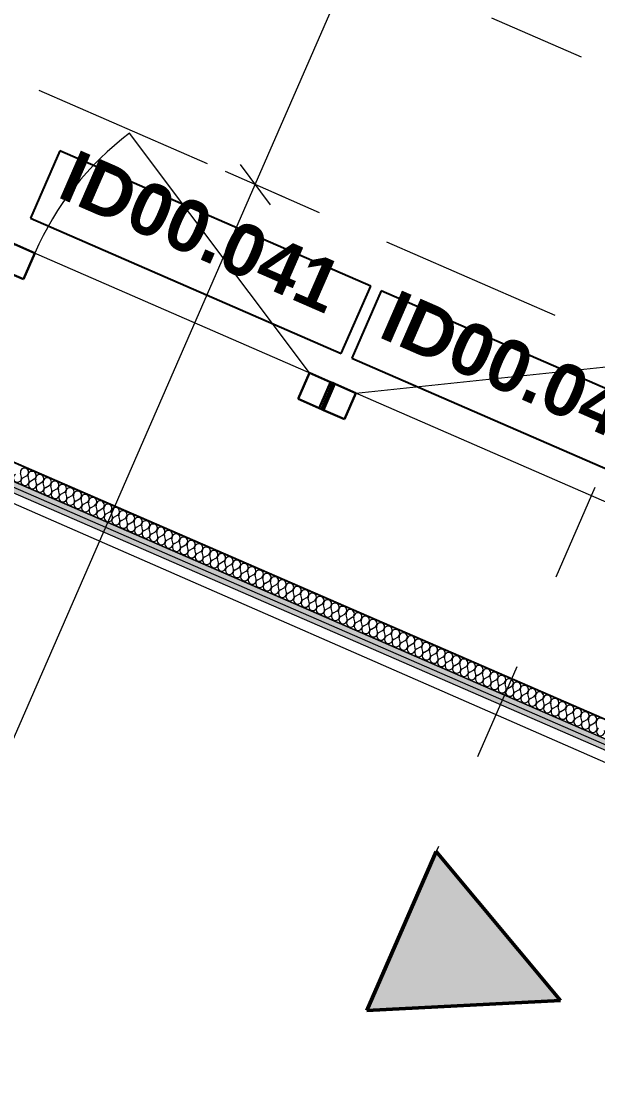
# Model space of a CAD drawing. Header units: millimetres. Extents: x -99530 to 90294, y -97212 to 56397.
# Drawn here: x -27230 to -25567, y -33226 to -30184 of the extents above; entities that cross this region are included whole.
import ezdxf
from ezdxf.enums import TextEntityAlignment as Align

# ---------------------------------------------------------------- set-up
doc = ezdxf.new("R2010")
doc.units = ezdxf.units.MM
doc.header["$MEASUREMENT"] = 0
doc.linetypes.add('Dashed', pattern=[564.444447, 282.222223, -282.222223])
doc.linetypes.add('Double Dashed', pattern=[1093.611073, 529.166651, -211.666656, 141.111112, -211.666656])
for name, color, linetype in [('A-95-MC_Marker_Section_P2.Marker', 7, 'Continuous'), ('New_A-05-M_Gross_Int_Circulation', 7, 'Continuous'), ('New_A-15-MG_Structural_Grid_Phase_2', 7, 'Continuous'), ('New_A-25-M_Wall_Int', 7, 'Continuous'), ('New_A-95-D_Dim_Grid.Dim', 7, 'Continuous'), ('New_ArchiCAD Door Markers', 7, 'Continuous'), ('New_ArchiCAD Doors', 7, 'Continuous')]:
    doc.layers.add(name, color=color, linetype=linetype)
for name, color, linetype, lineweight in [('A-95-MC_Marker_Section_P2.Marker_Pen_No__1', 7, 'Continuous', 13), ('New_A-25-M_Wall_Int_Pen_No__1', 7, 'Continuous', 13), ('New_A-95-D_Dim_Grid.Dim_Pen_No__4', 7, 'Continuous', 20), ('New_ArchiCAD Door Markers_Pen_No__1', 7, 'Continuous', 13), ('New_ArchiCAD Door Markers_Pen_No__5', 7, 'Continuous', 25), ('New_ArchiCAD Doors_Pen_No__1', 7, 'Continuous', 13), ('New_ArchiCAD Zone Stamps_Pen_No__6', 7, 'Continuous', 35)]:
    doc.layers.add(name, color=color, linetype=linetype, lineweight=lineweight)
for name, color, linetype, lineweight, true_color in [('A-95-MC_Marker_Section_P2.Marker_Pen_No__25', 7, 'Continuous', 50, 0x2a2a2a), ('New_A-05-M_Gross_Int_Circulation_Pen_No__74', 7, 'Continuous', 20, 0x606060), ('New_A-15-MG_Structural_Grid_Phase_2_Pen_No__222', 7, 'Continuous', 13, 0x65af33), ('New_A-25-M_Wall_Int_Pen_No__107', 7, 'Continuous', 15, 0xa6a6a6), ('New_ArchiCAD Doors_Pen_No__43', 7, 'Continuous', 30, 0x444444), ('New_ArchiCAD Doors_Pen_No__63', 7, 'Continuous', 20, 0x606060)]:
    doc.layers.add(name, color=color, linetype=linetype, lineweight=lineweight, true_color=true_color)
doc.styles.add('GENERATED_STYLE_1', font='')
doc.styles.add('GENERATED_STYLE_2', font='')
doc.styles.add('GENERATED_STYLE_3', font='')
doc.styles.add('GENERATED_STYLE_4', font='')
doc.styles.get('GENERATED_STYLE_1').set_extended_font_data('Arial', bold=True)
doc.styles.get('GENERATED_STYLE_2').set_extended_font_data('Swis721 BT', bold=True)
doc.styles.get('GENERATED_STYLE_3').set_extended_font_data('Arial')
doc.styles.get('GENERATED_STYLE_4').set_extended_font_data('Swis721 BT')
doc.dimstyles.new('GENERATED_STYLE__2', dxfattribs={"dimtxt": 300, "dimasz": 95, "dimexe": 0.18, "dimexo": 0, "dimgap": 0.09, "dimtad": 1, "dimdec": 0, "dimzin": 0, "dimdsep": 46, "dimtxsty": 'GENERATED_STYLE_4', "dimblk": 'ARROWHEAD_2', "dimblk1": 'ARROWHEAD_2', "dimblk2": 'ARROWHEAD_2', "dimcen": 0.09, "dimclrd": 7, "dimclre": 7, "dimclrt": 7, "dimadec": 0, "dimazin": 0, "dimtfac": 1, "dimtdec": 4, "dimtmove": 0, "dimatfit": 3, "dimfxl": 1, "dimtolj": 1, "dimtzin": 0, "dimarcsym": 0})
doc.dimstyles.new('GENERATED_STYLE__3', dxfattribs={"dimtxt": 300, "dimasz": 95, "dimexe": 0.18, "dimexo": 0, "dimgap": 0.09, "dimtad": 1, "dimdec": 0, "dimzin": 0, "dimdsep": 46, "dimtxsty": 'GENERATED_STYLE_4', "dimblk": 'ARROWHEAD_2', "dimblk1": 'ARROWHEAD_2', "dimblk2": 'ARROWHEAD_2', "dimcen": 0.09, "dimclrd": 7, "dimclre": 7, "dimclrt": 7, "dimadec": 0, "dimazin": 0, "dimtfac": 1, "dimtdec": 4, "dimtmove": 2, "dimatfit": 3, "dimfxl": 1, "dimtolj": 1, "dimtzin": 0, "dimarcsym": 0})

# ---------------------------------------------------------------- blocks, each defined once
blk = doc.blocks.new('catering seating and servery_INB 0113_3_1', base_point=(-33684.2, -45971.9))
at = {"layer": 'New_A-05-M_Gross_Int_Circulation_Pen_No__74', "linetype": 'Continuous'}
blk.add_line((-23473, -33229.6), (-28114.8, -31197.5), dxfattribs=at)
at = {"layer": 'New_ArchiCAD Zone Stamps_Pen_No__6'}
for tag, height, style, p in [('ROOM_NAME', 250, 'GENERATED_STYLE_1', (-35356, -44046.5)), ('zoneNameLine2', 250, 'GENERATED_STYLE_1', (-35544.4, -44478.6)), ('ROOM_NUMBER', 200, 'GENERATED_STYLE_3', (-35732.8, -44899.3)), ('measuredAreaCode', 200, 'GENERATED_STYLE_3', (-35889.9, -45259.4)), ('DUMMY_649', 200, 'GENERATED_STYLE_3', (-35582.5, -45393.5)), ('DUMMY_650', 200, 'GENERATED_STYLE_3', (-34953.3, -45667.8)), ('DUMMY_651', 133.3, 'GENERATED_STYLE_3', (-34674, -45774.4))]:
    blk.add_attdef(tag, text='', height=height, rotation=336.4404, dxfattribs=dict(at, style=style)).set_placement(p, align=Align.TOP_LEFT)
blk = doc.blocks.new('Entrance Lobby_INB 0150_36_1', base_point=(-25522.9, -29171.5))
at = {"layer": 'New_A-05-M_Gross_Int_Circulation_Pen_No__74', "linetype": 'Continuous'}
blk.add_line((-30866.2, -29250.3), (-23749, -32353.6), dxfattribs=at)
at = {"layer": 'New_ArchiCAD Zone Stamps_Pen_No__6'}
for tag, height, style, p in [('ROOM_NAME', 250, 'GENERATED_STYLE_1', (-26251.1, -27657.5)), ('zoneNameLine2', 250, 'GENERATED_STYLE_1', (-26439.5, -28089.6)), ('ROOM_NUMBER', 200, 'GENERATED_STYLE_3', (-26628, -28510.3)), ('measuredAreaCode', 200, 'GENERATED_STYLE_3', (-26785, -28870.5)), ('DUMMY_649', 200, 'GENERATED_STYLE_3', (-26477.6, -29004.5)), ('DUMMY_650', 200, 'GENERATED_STYLE_3', (-25988.2, -29217.9)), ('DUMMY_651', 133.3, 'GENERATED_STYLE_3', (-25708.9, -29324.4))]:
    blk.add_attdef(tag, text='', height=height, rotation=336.4404, dxfattribs=dict(at, style=style)).set_placement(p, align=Align.TOP_LEFT)
blk = doc.blocks.new('Door 19_15')
at = {"layer": 'New_ArchiCAD Doors_Pen_No__1', "linetype": 'Continuous'}
for p, q in [((-505, 0), (-505, -15)), ((505, 0), (505, -15)), ((-505, -15), (-505, -30)), ((-505, -30), (-505, -31)), ((505, -15), (505, -30)), ((505, -30), (505, -31)), ((-505, -31), (-505, -81)), ((505, -31), (505, -81)), ((-505, -81), (-505, -82)), ((505, -81), (505, -82))]:
    blk.add_line(p, q, dxfattribs=at)
at = {"layer": 'New_ArchiCAD Doors_Pen_No__43', "linetype": 'Continuous'}
for p, q in [((-498, 0), (-505, 0)), ((-505, 0), (-505, -82)), ((-432, 0), (-498, 0)), ((-498, 0), (-498, -82)), ((-432, -82), (-432, 0)), ((498, 0), (432, 0)), ((432, 0), (432, -82)), ((498, 0), (505, 0)), ((498, -82), (498, 0)), ((505, 0), (505, -82)), ((-498, -82), (-505, -82)), ((-498, -82), (-432, -82)), ((432, -82), (498, -82)), ((498, -82), (505, -82))]:
    blk.add_line(p, q, dxfattribs=at)
at = {"layer": 'New_ArchiCAD Doors_Pen_No__63', "linetype": 'Continuous'}
blk.add_line((432, 0), (-319.7, 425.9), dxfattribs=at)
blk.add_arc((432, 0), 864, 150.468, 180, dxfattribs=at)
blk = doc.blocks.new('Door Stamp 17_45')
at = {"layer": 'New_ArchiCAD Door Markers_Pen_No__5', "linetype": 'Continuous'}
for p, q in [((483.5, -169.9), (-493.6, -169.9)), ((-493.6, -169.9), (-493.6, -381.7)), ((483.5, -169.9), (-493.6, -169.9)), ((483.5, -381.7), (483.5, -169.9)), ((-493.6, -381.7), (483.5, -381.7))]:
    blk.add_line(p, q, dxfattribs=at)
at = {"layer": 'New_ArchiCAD Door Markers_Pen_No__1', "style": 'GENERATED_STYLE_2'}
blk.add_attdef('AC_WIDO_ID', text='', height=150, rotation=180, dxfattribs=at).set_placement((424.7, -125.1), align=Align.BOTTOM_LEFT)
blk = doc.blocks.new('Wall_185_1', base_point=(-23781.1, -32429))
at = {"layer": 'New_ArchiCAD Door Markers', "linetype": 'Continuous'}
ref = blk.add_blockref('Door Stamp 17_45', (-26827.1, -31100.8), dxfattribs=dict(at, rotation=156.440411583993))
ref.add_attrib('AC_WIDO_ID', 'ID00.041', dxfattribs={"layer": 'New_ArchiCAD Door Markers_Pen_No__1', "color": 7, "height": 150, "rotation": 336.4404, "style": 'GENERATED_STYLE_2'}).set_placement((-27148.5, -30730.5), align=Align.BOTTOM_LEFT)
ref = blk.add_blockref('Door Stamp 17_45', (-25901.3, -31504.5), dxfattribs=dict(at, rotation=156.440411583993))
ref.add_attrib('AC_WIDO_ID', 'ID00.042', dxfattribs={"layer": 'New_ArchiCAD Door Markers_Pen_No__1', "color": 7, "height": 150, "rotation": 336.4404, "style": 'GENERATED_STYLE_2'}).set_placement((-26222.7, -31134.2), align=Align.BOTTOM_LEFT)
at = {"layer": 'New_ArchiCAD Doors', "color": 251, "linetype": 'Continuous', "lineweight": 20, "true_color": 0x606060, "zscale": 1000, "rotation": 336.440411583993}
blk.add_blockref('Door 19_15', (-26794.4, -31025.6), dxfattribs=at)
at = {"layer": 'New_ArchiCAD Doors', "color": 251, "linetype": 'Continuous', "lineweight": 20, "true_color": 0x606060, "xscale": -1, "zscale": 1000, "rotation": 336.440411583993}
blk.add_blockref('Door 19_15', (-25868.6, -31429.3), dxfattribs=at)
blk = doc.blocks.new('*X708')
at = {"layer": 'New_A-25-M_Wall_Int_Pen_No__107', "linetype": 'Continuous'}
for p, q in [((-27228.8, -31498.8), (-27231.6, -31487.2)), ((-27224.5, -31500.7), (-27214.1, -31494.8)), ((-27207, -31508.3), (-27209.8, -31496.7)), ((-27202.6, -31510.2), (-27192.3, -31504.3)), ((-27185.2, -31517.8), (-27187.9, -31506.2)), ((-27180.8, -31519.7), (-27170.5, -31513.8)), ((-27163.3, -31527.3), (-27166.1, -31515.7)), ((-27159, -31529.2), (-27148.6, -31523.3)), ((-27141.5, -31536.8), (-27144.3, -31525.2)), ((-27137.1, -31538.7), (-27126.8, -31532.8)), ((-27119.7, -31546.3), (-27122.4, -31534.7)), ((-27115.3, -31548.2), (-27105, -31542.3)), ((-27097.8, -31555.8), (-27100.6, -31544.2)), ((-27093.5, -31557.7), (-27083.1, -31551.8)), ((-27076, -31565.3), (-27078.8, -31553.7)), ((-27071.6, -31567.2), (-27061.3, -31561.3)), ((-27054.2, -31574.8), (-27056.9, -31563.2)), ((-27049.8, -31576.7), (-27039.4, -31570.8)), ((-27032.3, -31584.3), (-27035.1, -31572.7)), ((-27028, -31586.2), (-27017.6, -31580.3)), ((-27010.5, -31593.8), (-27013.2, -31582.2)), ((-27006.1, -31595.7), (-26995.8, -31589.8)), ((-26988.7, -31603.3), (-26991.4, -31591.7)), ((-26984.3, -31605.2), (-26973.9, -31599.3)), ((-26966.8, -31612.8), (-26969.6, -31601.2)), ((-26962.5, -31614.7), (-26952.1, -31608.8)), ((-26945, -31622.3), (-26947.7, -31610.7)), ((-26940.6, -31624.2), (-26930.3, -31618.3)), ((-26923.2, -31631.8), (-26925.9, -31620.2)), ((-26918.8, -31633.7), (-26908.4, -31627.8)), ((-26901.3, -31641.3), (-26904.1, -31629.7)), ((-26897, -31643.2), (-26886.6, -31637.3)), ((-26879.5, -31650.8), (-26882.2, -31639.2)), ((-26875.1, -31652.7), (-26864.8, -31646.8)), ((-26857.7, -31660.2), (-26860.4, -31648.7)), ((-26853.3, -31662.1), (-26842.9, -31656.3)), ((-26835.8, -31669.7), (-26838.6, -31658.2)), ((-26831.5, -31671.6), (-26821.1, -31665.8)), ((-26814, -31679.2), (-26816.7, -31667.7)), ((-26809.6, -31681.1), (-26799.3, -31675.3)), ((-26792.2, -31688.7), (-26794.9, -31677.2)), ((-26787.8, -31690.6), (-26777.4, -31684.8)), ((-26770.3, -31698.2), (-26773.1, -31686.6)), ((-26766, -31700.1), (-26755.6, -31694.2)), ((-26748.5, -31707.7), (-26751.2, -31696.1)), ((-26744.1, -31709.6), (-26733.8, -31703.7)), ((-26726.7, -31717.2), (-26729.4, -31705.6)), ((-26722.3, -31719.1), (-26711.9, -31713.2)), ((-26704.8, -31726.7), (-26707.6, -31715.1)), ((-26700.5, -31728.6), (-26690.1, -31722.7)), ((-26683, -31736.2), (-26685.7, -31724.6)), ((-26678.6, -31738.1), (-26668.3, -31732.2)), ((-26661.2, -31745.7), (-26663.9, -31734.1)), ((-26656.8, -31747.6), (-26646.4, -31741.7)), ((-26639.3, -31755.2), (-26642.1, -31743.6)), ((-26635, -31757.1), (-26624.6, -31751.2)), ((-26617.5, -31764.7), (-26620.2, -31753.1)), ((-26613.1, -31766.6), (-26602.8, -31760.7)), ((-26595.7, -31774.2), (-26598.4, -31762.6)), ((-26591.3, -31776.1), (-26580.9, -31770.2)), ((-26573.8, -31783.7), (-26576.6, -31772.1)), ((-26569.4, -31785.6), (-26559.1, -31779.7)), ((-26552, -31793.2), (-26554.7, -31781.6)), ((-26547.6, -31795.1), (-26537.3, -31789.2)), ((-26530.1, -31802.7), (-26532.9, -31791.1)), ((-26525.8, -31804.6), (-26515.4, -31798.7)), ((-26508.3, -31812.2), (-26511.1, -31800.6)), ((-26503.9, -31814.1), (-26493.6, -31808.2)), ((-26486.5, -31821.7), (-26489.2, -31810.1)), ((-26482.1, -31823.6), (-26471.8, -31817.7)), ((-26464.6, -31831.2), (-26467.4, -31819.6)), ((-26460.3, -31833.1), (-26449.9, -31827.2)), ((-26442.8, -31840.7), (-26445.6, -31829.1)), ((-26438.4, -31842.6), (-26428.1, -31836.7)), ((-26421, -31850.2), (-26423.7, -31838.6)), ((-26416.6, -31852.1), (-26406.3, -31846.2)), ((-26399.1, -31859.7), (-26401.9, -31848.1)), ((-26394.8, -31861.6), (-26384.4, -31855.7)), ((-26377.3, -31869.2), (-26380.1, -31857.6)), ((-26372.9, -31871.1), (-26362.6, -31865.2)), ((-26355.5, -31878.7), (-26358.2, -31867.1)), ((-26351.1, -31880.6), (-26340.8, -31874.7)), ((-26333.6, -31888.1), (-26336.4, -31876.6)), ((-26329.3, -31890), (-26318.9, -31884.2)), ((-26311.8, -31897.6), (-26314.6, -31886.1)), ((-26307.4, -31899.5), (-26297.1, -31893.7)), ((-26290, -31907.1), (-26292.7, -31895.6)), ((-26285.6, -31909), (-26275.3, -31903.2)), ((-26268.1, -31916.6), (-26270.9, -31905.1)), ((-26263.8, -31918.5), (-26253.4, -31912.6)), ((-26246.3, -31926.1), (-26249.1, -31914.5)), ((-26241.9, -31928), (-26231.6, -31922.1)), ((-26224.5, -31935.6), (-26227.2, -31924)), ((-26220.1, -31937.5), (-26209.8, -31931.6)), ((-26202.6, -31945.1), (-26205.4, -31933.5)), ((-26198.3, -31947), (-26187.9, -31941.1)), ((-26180.8, -31954.6), (-26183.6, -31943)), ((-26176.4, -31956.5), (-26166.1, -31950.6)), ((-26159, -31964.1), (-26161.7, -31952.5)), ((-26154.6, -31966), (-26144.3, -31960.1)), ((-26137.1, -31973.6), (-26139.9, -31962)), ((-26132.8, -31975.5), (-26122.4, -31969.6)), ((-26115.3, -31983.1), (-26118.1, -31971.5)), ((-26110.9, -31985), (-26100.6, -31979.1)), ((-26093.5, -31992.6), (-26096.2, -31981)), ((-26089.1, -31994.5), (-26078.8, -31988.6)), ((-26071.6, -32002.1), (-26074.4, -31990.5)), ((-26067.3, -32004), (-26056.9, -31998.1)), ((-26049.8, -32011.6), (-26052.6, -32000)), ((-26045.4, -32013.5), (-26035.1, -32007.6)), ((-26028, -32021.1), (-26030.7, -32009.5)), ((-26023.6, -32023), (-26013.3, -32017.1)), ((-26006.1, -32030.6), (-26008.9, -32019)), ((-26001.8, -32032.5), (-25991.4, -32026.6)), ((-25984.3, -32040.1), (-25987.1, -32028.5)), ((-25979.9, -32042), (-25969.6, -32036.1)), ((-25962.5, -32049.6), (-25965.2, -32038)), ((-25958.1, -32051.5), (-25947.7, -32045.6)), ((-25940.6, -32059.1), (-25943.4, -32047.5)), ((-25936.3, -32061), (-25925.9, -32055.1)), ((-25918.8, -32068.6), (-25921.5, -32057)), ((-25914.4, -32070.5), (-25904.1, -32064.6)), ((-25897, -32078.1), (-25899.7, -32066.5)), ((-25892.6, -32080), (-25882.2, -32074.1)), ((-25875.1, -32087.6), (-25877.9, -32076)), ((-25870.8, -32089.5), (-25860.4, -32083.6)), ((-25853.3, -32097.1), (-25856, -32085.5)), ((-25848.9, -32099), (-25838.6, -32093.1)), ((-25831.5, -32106.6), (-25834.2, -32095)), ((-25827.1, -32108.4), (-25816.7, -32102.6)), ((-25809.6, -32116), (-25812.4, -32104.5)), ((-25805.3, -32117.9), (-25794.9, -32112.1)), ((-25787.8, -32125.5), (-25790.5, -32114)), ((-25783.4, -32127.4), (-25773.1, -32121.6)), ((-25766, -32135), (-25768.7, -32123.5)), ((-25761.6, -32136.9), (-25751.2, -32131.1)), ((-25744.1, -32144.5), (-25746.9, -32133)), ((-25739.8, -32146.4), (-25729.4, -32140.5)), ((-25722.3, -32154), (-25725, -32142.4)), ((-25717.9, -32155.9), (-25707.6, -32150)), ((-25700.5, -32163.5), (-25703.2, -32151.9)), ((-25696.1, -32165.4), (-25685.7, -32159.5)), ((-25678.6, -32173), (-25681.4, -32161.4)), ((-25674.3, -32174.9), (-25663.9, -32169)), ((-25656.8, -32182.5), (-25659.5, -32170.9)), ((-25652.4, -32184.4), (-25642.1, -32178.5)), ((-25635, -32192), (-25637.7, -32180.4)), ((-25630.6, -32193.9), (-25620.2, -32188)), ((-25613.1, -32201.5), (-25615.9, -32189.9)), ((-25608.8, -32203.4), (-25598.4, -32197.5)), ((-25591.3, -32211), (-25594, -32199.4)), ((-25586.9, -32212.9), (-25576.6, -32207)), ((-25569.5, -32220.5), (-25572.2, -32208.9))]:
    blk.add_line(p, q, dxfattribs=at)
for centre, start, end in [((-27220, -31484.5), 66.4954, 193.3653), ((-27220, -31484.5), 299.6255, 66.4954), ((-27240.4, -31501.6), 119.6255, 13.3653), ((-27218.6, -31511.1), 119.6255, 13.3653), ((-27198.2, -31494), 66.4954, 193.3653), ((-27196.8, -31520.6), 119.6255, 13.3653), ((-27198.2, -31494), 299.6255, 66.4954), ((-27176.3, -31503.5), 66.4954, 193.3653), ((-27176.3, -31503.5), 299.6255, 66.4954), ((-27154.5, -31513), 66.4954, 193.3653), ((-27154.5, -31513), 299.6255, 66.4954), ((-27132.7, -31522.5), 66.4954, 193.3653), ((-27132.7, -31522.5), 299.6255, 66.4954), ((-27174.9, -31530.1), 119.6255, 13.3653), ((-27153.1, -31539.6), 119.6255, 13.3653), ((-27131.2, -31549.1), 119.6255, 13.3653), ((-27110.8, -31532), 66.4954, 193.3653), ((-27110.8, -31532), 299.6255, 66.4954), ((-27089, -31541.5), 66.4954, 193.3653), ((-27089, -31541.5), 299.6255, 66.4954), ((-27067.2, -31551), 66.4954, 193.3653), ((-27067.2, -31551), 299.6255, 66.4954), ((-27109.4, -31558.5), 119.6255, 13.3653), ((-27087.6, -31568), 119.6255, 13.3653), ((-27065.7, -31577.5), 119.6255, 13.3653), ((-27045.3, -31560.5), 66.4954, 193.3653), ((-27045.3, -31560.5), 299.6255, 66.4954), ((-27023.5, -31569.9), 66.4954, 193.3653), ((-27023.5, -31569.9), 299.6255, 66.4954), ((-27001.7, -31579.4), 66.4954, 193.3653), ((-27001.7, -31579.4), 299.6255, 66.4954), ((-27043.9, -31587), 119.6255, 13.3653), ((-27022.1, -31596.5), 119.6255, 13.3653), ((-27000.2, -31606), 119.6255, 13.3653), ((-26979.8, -31588.9), 66.4954, 193.3653), ((-26979.8, -31588.9), 299.6255, 66.4954), ((-26958, -31598.4), 66.4954, 193.3653), ((-26958, -31598.4), 299.6255, 66.4954), ((-26936.2, -31607.9), 66.4954, 193.3653), ((-26936.2, -31607.9), 299.6255, 66.4954), ((-26978.4, -31615.5), 119.6255, 13.3653), ((-26956.6, -31625), 119.6255, 13.3653), ((-26934.7, -31634.5), 119.6255, 13.3653), ((-26914.3, -31617.4), 66.4954, 193.3653), ((-26912.9, -31644), 119.6255, 13.3653), ((-26914.3, -31617.4), 299.6255, 66.4954), ((-26892.5, -31626.9), 66.4954, 193.3653), ((-26892.5, -31626.9), 299.6255, 66.4954), ((-26870.7, -31636.4), 66.4954, 193.3653), ((-26870.7, -31636.4), 299.6255, 66.4954), ((-26891.1, -31653.5), 119.6255, 13.3653), ((-26869.2, -31663), 119.6255, 13.3653), ((-26848.8, -31645.9), 66.4954, 193.3653), ((-26847.4, -31672.5), 119.6255, 13.3653), ((-26848.8, -31645.9), 299.6255, 66.4954), ((-26827, -31655.4), 66.4954, 193.3653), ((-26827, -31655.4), 299.6255, 66.4954), ((-26805.2, -31664.9), 66.4954, 193.3653), ((-26805.2, -31664.9), 299.6255, 66.4954), ((-26783.3, -31674.4), 66.4954, 193.3653), ((-26783.3, -31674.4), 299.6255, 66.4954), ((-26825.6, -31682), 119.6255, 13.3653), ((-26803.7, -31691.5), 119.6255, 13.3653), ((-26781.9, -31701), 119.6255, 13.3653), ((-26761.5, -31683.9), 66.4954, 193.3653), ((-26761.5, -31683.9), 299.6255, 66.4954), ((-26739.7, -31693.4), 66.4954, 193.3653), ((-26739.7, -31693.4), 299.6255, 66.4954), ((-26717.8, -31702.9), 66.4954, 193.3653), ((-26717.8, -31702.9), 299.6255, 66.4954), ((-26760.1, -31710.5), 119.6255, 13.3653), ((-26738.2, -31720), 119.6255, 13.3653), ((-26716.4, -31729.5), 119.6255, 13.3653), ((-26696, -31712.4), 66.4954, 193.3653), ((-26696, -31712.4), 299.6255, 66.4954), ((-26674.2, -31721.9), 66.4954, 193.3653), ((-26674.2, -31721.9), 299.6255, 66.4954), ((-26652.3, -31731.4), 66.4954, 193.3653), ((-26652.3, -31731.4), 299.6255, 66.4954), ((-26694.6, -31739), 119.6255, 13.3653), ((-26672.7, -31748.5), 119.6255, 13.3653), ((-26650.9, -31758), 119.6255, 13.3653), ((-26630.5, -31740.9), 66.4954, 193.3653), ((-26630.5, -31740.9), 299.6255, 66.4954), ((-26608.7, -31750.4), 66.4954, 193.3653), ((-26608.7, -31750.4), 299.6255, 66.4954), ((-26586.8, -31759.9), 66.4954, 193.3653), ((-26586.8, -31759.9), 299.6255, 66.4954), ((-26629.1, -31767.5), 119.6255, 13.3653), ((-26607.2, -31776.9), 119.6255, 13.3653), ((-26585.4, -31786.4), 119.6255, 13.3653), ((-26565, -31769.4), 66.4954, 193.3653), ((-26563.6, -31795.9), 119.6255, 13.3653), ((-26565, -31769.4), 299.6255, 66.4954), ((-26543.2, -31778.9), 66.4954, 193.3653), ((-26543.2, -31778.9), 299.6255, 66.4954), ((-26521.3, -31788.4), 66.4954, 193.3653), ((-26521.3, -31788.4), 299.6255, 66.4954), ((-26499.5, -31797.8), 66.4954, 193.3653), ((-26541.7, -31805.4), 119.6255, 13.3653), ((-26519.9, -31814.9), 119.6255, 13.3653), ((-26498.1, -31824.4), 119.6255, 13.3653), ((-26499.5, -31797.8), 299.6255, 66.4954), ((-26477.7, -31807.3), 66.4954, 193.3653), ((-26477.7, -31807.3), 299.6255, 66.4954), ((-26455.8, -31816.8), 66.4954, 193.3653), ((-26455.8, -31816.8), 299.6255, 66.4954), ((-26434, -31826.3), 66.4954, 193.3653), ((-26434, -31826.3), 299.6255, 66.4954), ((-26476.2, -31833.9), 119.6255, 13.3653), ((-26454.4, -31843.4), 119.6255, 13.3653), ((-26432.6, -31852.9), 119.6255, 13.3653), ((-26412.1, -31835.8), 66.4954, 193.3653), ((-26412.1, -31835.8), 299.6255, 66.4954), ((-26390.3, -31845.3), 66.4954, 193.3653), ((-26390.3, -31845.3), 299.6255, 66.4954), ((-26368.5, -31854.8), 66.4954, 193.3653), ((-26368.5, -31854.8), 299.6255, 66.4954), ((-26410.7, -31862.4), 119.6255, 13.3653), ((-26388.9, -31871.9), 119.6255, 13.3653), ((-26367.1, -31881.4), 119.6255, 13.3653), ((-26346.6, -31864.3), 66.4954, 193.3653), ((-26346.6, -31864.3), 299.6255, 66.4954), ((-26324.8, -31873.8), 66.4954, 193.3653), ((-26324.8, -31873.8), 299.6255, 66.4954), ((-26303, -31883.3), 66.4954, 193.3653), ((-26303, -31883.3), 299.6255, 66.4954), ((-26345.2, -31890.9), 119.6255, 13.3653), ((-26323.4, -31900.4), 119.6255, 13.3653), ((-26301.6, -31909.9), 119.6255, 13.3653), ((-26281.1, -31892.8), 66.4954, 193.3653), ((-26281.1, -31892.8), 299.6255, 66.4954), ((-26259.3, -31902.3), 66.4954, 193.3653), ((-26259.3, -31902.3), 299.6255, 66.4954), ((-26237.5, -31911.8), 66.4954, 193.3653), ((-26237.5, -31911.8), 299.6255, 66.4954), ((-26279.7, -31919.4), 119.6255, 13.3653), ((-26257.9, -31928.9), 119.6255, 13.3653), ((-26236.1, -31938.4), 119.6255, 13.3653), ((-26215.6, -31921.3), 66.4954, 193.3653), ((-26214.2, -31947.9), 119.6255, 13.3653), ((-26215.6, -31921.3), 299.6255, 66.4954), ((-26193.8, -31930.8), 66.4954, 193.3653), ((-26193.8, -31930.8), 299.6255, 66.4954), ((-26172, -31940.3), 66.4954, 193.3653), ((-26172, -31940.3), 299.6255, 66.4954), ((-26150.1, -31949.8), 66.4954, 193.3653), ((-26192.4, -31957.4), 119.6255, 13.3653), ((-26170.6, -31966.9), 119.6255, 13.3653), ((-26148.7, -31976.4), 119.6255, 13.3653), ((-26150.1, -31949.8), 299.6255, 66.4954), ((-26128.3, -31959.3), 66.4954, 193.3653), ((-26128.3, -31959.3), 299.6255, 66.4954), ((-26106.5, -31968.8), 66.4954, 193.3653), ((-26106.5, -31968.8), 299.6255, 66.4954), ((-26084.6, -31978.3), 66.4954, 193.3653), ((-26084.6, -31978.3), 299.6255, 66.4954), ((-26126.9, -31985.9), 119.6255, 13.3653), ((-26105.1, -31995.4), 119.6255, 13.3653), ((-26083.2, -32004.8), 119.6255, 13.3653), ((-26062.8, -31987.8), 66.4954, 193.3653), ((-26062.8, -31987.8), 299.6255, 66.4954), ((-26041, -31997.3), 66.4954, 193.3653), ((-26041, -31997.3), 299.6255, 66.4954), ((-26019.1, -32006.8), 66.4954, 193.3653), ((-26019.1, -32006.8), 299.6255, 66.4954), ((-26061.4, -32014.3), 119.6255, 13.3653), ((-26039.5, -32023.8), 119.6255, 13.3653), ((-26017.7, -32033.3), 119.6255, 13.3653), ((-25997.3, -32016.3), 66.4954, 193.3653), ((-25997.3, -32016.3), 299.6255, 66.4954), ((-25975.5, -32025.7), 66.4954, 193.3653), ((-25975.5, -32025.7), 299.6255, 66.4954), ((-25953.6, -32035.2), 66.4954, 193.3653), ((-25953.6, -32035.2), 299.6255, 66.4954), ((-25995.9, -32042.8), 119.6255, 13.3653), ((-25974, -32052.3), 119.6255, 13.3653), ((-25952.2, -32061.8), 119.6255, 13.3653), ((-25931.8, -32044.7), 66.4954, 193.3653), ((-25931.8, -32044.7), 299.6255, 66.4954), ((-25910, -32054.2), 66.4954, 193.3653), ((-25910, -32054.2), 299.6255, 66.4954), ((-25888.1, -32063.7), 66.4954, 193.3653), ((-25888.1, -32063.7), 299.6255, 66.4954), ((-25930.4, -32071.3), 119.6255, 13.3653), ((-25908.5, -32080.8), 119.6255, 13.3653), ((-25886.7, -32090.3), 119.6255, 13.3653), ((-25866.3, -32073.2), 66.4954, 193.3653), ((-25864.9, -32099.8), 119.6255, 13.3653), ((-25866.3, -32073.2), 299.6255, 66.4954), ((-25844.5, -32082.7), 66.4954, 193.3653), ((-25844.5, -32082.7), 299.6255, 66.4954), ((-25822.6, -32092.2), 66.4954, 193.3653), ((-25822.6, -32092.2), 299.6255, 66.4954), ((-25800.8, -32101.7), 66.4954, 193.3653), ((-25843, -32109.3), 119.6255, 13.3653), ((-25821.2, -32118.8), 119.6255, 13.3653), ((-25799.4, -32128.3), 119.6255, 13.3653), ((-25800.8, -32101.7), 299.6255, 66.4954), ((-25779, -32111.2), 66.4954, 193.3653), ((-25779, -32111.2), 299.6255, 66.4954), ((-25757.1, -32120.7), 66.4954, 193.3653), ((-25757.1, -32120.7), 299.6255, 66.4954), ((-25735.3, -32130.2), 66.4954, 193.3653), ((-25735.3, -32130.2), 299.6255, 66.4954), ((-25777.5, -32137.8), 119.6255, 13.3653), ((-25755.7, -32147.3), 119.6255, 13.3653), ((-25733.9, -32156.8), 119.6255, 13.3653), ((-25713.5, -32139.7), 66.4954, 193.3653), ((-25713.5, -32139.7), 299.6255, 66.4954), ((-25691.6, -32149.2), 66.4954, 193.3653), ((-25691.6, -32149.2), 299.6255, 66.4954), ((-25669.8, -32158.7), 66.4954, 193.3653), ((-25669.8, -32158.7), 299.6255, 66.4954), ((-25712, -32166.3), 119.6255, 13.3653), ((-25690.2, -32175.8), 119.6255, 13.3653), ((-25668.4, -32185.3), 119.6255, 13.3653), ((-25648, -32168.2), 66.4954, 193.3653), ((-25648, -32168.2), 299.6255, 66.4954), ((-25626.1, -32177.7), 66.4954, 193.3653), ((-25626.1, -32177.7), 299.6255, 66.4954), ((-25604.3, -32187.2), 66.4954, 193.3653), ((-25604.3, -32187.2), 299.6255, 66.4954), ((-25646.5, -32194.8), 119.6255, 13.3653), ((-25624.7, -32204.3), 119.6255, 13.3653), ((-25602.9, -32213.8), 119.6255, 13.3653), ((-25582.5, -32196.7), 66.4954, 193.3653), ((-25582.5, -32196.7), 299.6255, 66.4954), ((-25560.6, -32206.2), 66.4954, 193.3653), ((-25581, -32223.3), 119.6255, 13.3653), ((-25559.2, -32232.7), 119.6255, 13.3653)]:
    blk.add_arc(centre, 11.9, start, end, dxfattribs=at)
blk = doc.blocks.new('Wall_186_1', base_point=(-28180.8, -31051.3))
at = {"layer": 'New_A-25-M_Wall_Int_Pen_No__107', "linetype": 'Continuous', "lineweight": 0, "true_color": 0x535353}
for points in [[(-28180.2, -31052.6), (-23315.3, -33168.4), (-23314, -33167.9), (-28180.8, -31051.3)], [(-28153.9, -31119.7), (-23382.4, -33194.8), (-23381.1, -33194.3), (-28154.4, -31118.4)]]:
    blk.add_hatch(color=251, dxfattribs=at).paths.add_polyline_path(points)
at = {"layer": 'New_A-25-M_Wall_Int_Pen_No__107', "linetype": 'Continuous'}
for points in [[(-28146.1, -31139.4), (-23402.2, -33202.6), (-23382.4, -33194.8), (-28153.9, -31119.7)], [(-28138.3, -31159.1), (-23421.9, -33210.3), (-23402.2, -33202.6), (-28146.1, -31139.4)]]:
    blk.add_hatch(color=256, dxfattribs=at).paths.add_polyline_path(points)
at = {"layer": 'New_A-25-M_Wall_Int_Pen_No__1', "linetype": 'Continuous'}
for p, q in [((-28180.2, -31052.6), (-23315.3, -33168.4)), ((-28154.4, -31118.4), (-23381.1, -33194.3)), ((-28153.9, -31119.7), (-23382.4, -33194.8)), ((-28146.1, -31139.4), (-23402.2, -33202.6))]:
    blk.add_line(p, q, dxfattribs=at)
at = {"layer": 'New_A-25-M_Wall_Int_Pen_No__1', "linetype": 'Continuous', "flags": 128}
for points in [[(-23314, -33167.9), (-28180.8, -31051.3)], [(-28138.3, -31159.1), (-23421.9, -33210.3)]]:
    blk.add_lwpolyline(points, dxfattribs=at)
at = {"layer": 'New_A-25-M_Wall_Int', "color": 250, "lineweight": 50, "true_color": 0x2a2a2a}
blk.add_blockref('*X708', (0, 0), dxfattribs=at)
blk = doc.blocks.new('*D1803')
at = {"layer": 'New_A-95-D_Dim_Grid.Dim_Pen_No__4', "linetype": 'Continuous'}
for p, q in [((-26555.2, -30655.4), (-24517.8, -25983)), ((-26598, -30597.4), (-26512.3, -30713.5)), ((-26469.2, -30692.9), (-26641.1, -30618)), ((-28754.6, -35699.4), (-26555.2, -30655.4)), ((-28797.5, -35641.4), (-28711.7, -35757.5))]:
    blk.add_line(p, q, dxfattribs=at)
at = {"layer": 'New_A-95-D_Dim_Grid.Dim_Pen_No__4', "insert": (-27921.7, -33639.2), "char_height": 300, "attachment_point": 7, "rotation": 66.4404, "style": 'GENERATED_STYLE_4'}
blk.add_mtext('\\A1;{\\fSwis721 BT|b0|i0|c0|p34;5,503}', dxfattribs=at)
blk = doc.blocks.new('ARROWHEAD_2')
at = {"color": 0, "linetype": 'Continuous', "lineweight": 0}
for p, q in [((-0.378, -0.655), (0.378, 0.655)), ((0, 0), (-1, 0))]:
    blk.add_line(p, q, dxfattribs=at)
blk = doc.blocks.new('*D1804')
at = {"layer": 'New_A-95-D_Dim_Grid.Dim_Pen_No__4', "linetype": 'Continuous'}
for p, q in [((-24431.8, -26020.5), (-24603.7, -25945.5)), ((-24560.6, -25924.9), (-24474.9, -26041)), ((-26555.2, -30655.4), (-24517.8, -25983)), ((-26598, -30597.4), (-26512.3, -30713.5)), ((-26469.2, -30692.9), (-26641.1, -30618))]:
    blk.add_line(p, q, dxfattribs=at)
at = {"layer": 'New_A-95-D_Dim_Grid.Dim_Pen_No__4', "insert": (-26339, -30009.6), "char_height": 300, "attachment_point": 7, "rotation": 66.4404, "style": 'GENERATED_STYLE_4'}
blk.add_mtext('\\A1;{\\fSwis721 BT|b0|i0|c0|p34;5,097}', dxfattribs=at)
blk = doc.blocks.new('*D1805')
at = {"layer": 'New_A-95-D_Dim_Grid.Dim_Pen_No__4', "linetype": 'Continuous'}
for p, q in [((-23398.6, -23416.4), (-21839.7, -19841.5)), ((-23441.5, -23358.3), (-23355.7, -23474.4)), ((-23312.7, -23453.9), (-23484.5, -23378.9)), ((-24517.8, -25983), (-23398.6, -23416.4)), ((-24431.8, -26020.5), (-24603.7, -25945.5)), ((-24560.6, -25924.9), (-24474.9, -26041)), ((-26555.2, -30655.4), (-24517.8, -25983))]:
    blk.add_line(p, q, dxfattribs=at)
at = {"layer": 'New_A-95-D_Dim_Grid.Dim_Pen_No__4', "insert": (-24225, -25161.5), "char_height": 300, "attachment_point": 7, "rotation": 66.4404, "style": 'GENERATED_STYLE_4'}
blk.add_mtext('\\A1;{\\fSwis721 BT|b0|i0|c0|p34;2,800}', dxfattribs=at)
blk = doc.blocks.new('Standard grid marker_41')
at = {"layer": 'New_A-15-MG_Structural_Grid_Phase_2_Pen_No__222', "linetype": 'Double Dashed'}
blk.add_line((705.1, 0), (11275, 0), dxfattribs=at)
at = {"layer": 'New_A-15-MG_Structural_Grid_Phase_2_Pen_No__222', "style": 'GENERATED_STYLE_4'}
for tag, p in [('AC_MarkerText_1_0', (-500, 43.4)), ('AC_MarkerText_1_1', (12480.1, 43.4))]:
    blk.add_attdef(tag, text='', height=350, rotation=180, dxfattribs=at).set_placement(p, align=Align.MIDDLE_CENTER)
blk = doc.blocks.new('Cutting Plane_5_1', base_point=(18850.6, -50545.4))
at = {"layer": 'A-95-MC_Marker_Section_P2.Marker_Pen_No__1', "linetype": 'Dashed'}
blk.add_line((-6471, -38635.4), (-31881.6, -27555.2), dxfattribs=at)
blk = doc.blocks.new('Cutting Plane_9_1', base_point=(-22091.6, -23538.9))
at = {"layer": 'A-95-MC_Marker_Section_P2.Marker_Pen_No__25', "linetype": 'Continuous'}
blk.add_hatch(color=256, dxfattribs=at).paths.add_polyline_path([(-26233.3, -33037), (-26033.4, -32578.7), (-25675, -33007.7)])
at = {"layer": 'A-95-MC_Marker_Section_P2.Marker_Pen_No__1', "linetype": 'Dashed'}
blk.add_line((-22191.5, -23768), (-26033.4, -32578.7), dxfattribs=at)
at = {"layer": 'A-95-MC_Marker_Section_P2.Marker_Pen_No__25', "linetype": 'Continuous'}
for p, q in [((-26233.3, -33037), (-26033.4, -32578.7)), ((-26033.4, -32578.7), (-25675, -33007.7)), ((-25675, -33007.7), (-26233.3, -33037))]:
    blk.add_line(p, q, dxfattribs=at)

msp = doc.modelspace()

# ---------------------------------------------------------------- block references
at = {"layer": 'A-95-MC_Marker_Section_P2.Marker'}
for name, p in [('Cutting Plane_9_1', (-22091.6, -23538.9)), ('Cutting Plane_5_1', (18850.6, -50545.4))]:
    msp.add_blockref(name, p, dxfattribs=at)
at = {"layer": 'New_A-05-M_Gross_Int_Circulation', "linetype": 'Continuous'}
for name, p in [('Entrance Lobby_INB 0150_36_1', (-25522.9, -29171.5)), ('catering seating and servery_INB 0113_3_1', (-33684.2, -45971.9))]:
    msp.add_blockref(name, p, dxfattribs=at)
at = {"layer": 'New_A-15-MG_Structural_Grid_Phase_2', "color": 8, "linetype": 'Continuous', "lineweight": 15, "zscale": 1000, "rotation": 156.4404115839929}
msp.add_blockref('Standard grid marker_41', (-22036.6, -32625.7), dxfattribs=at)
at = {"layer": 'New_A-25-M_Wall_Int', "color": 250, "lineweight": 50, "true_color": 0x2a2a2a}
for name, p in [('Wall_185_1', (-23781.1, -32429)), ('Wall_186_1', (-28180.8, -31051.3))]:
    msp.add_blockref(name, p, dxfattribs=at)

# ---------------------------------------------------------------- dimensions: what is measured, and where the dimension line sits
at = {"layer": 'New_A-95-D_Dim_Grid.Dim', "linetype": 'Continuous'}
for base, p1, p2, dimstyle, picture, middle in [((-23398.6, -23416.4), (-29175.7, -23951.9), (-26825.6, -21922.1), 'GENERATED_STYLE__2', '*D1805', (-24150.7, -24615.8)), ((-24517.8, -25983), (-33018.1, -27837.3), (-29175.7, -23951.9), 'GENERATED_STYLE__3', '*D1804', (-26264.7, -29463.9)), ((-26555.2, -30655.4), (-36222.3, -32443.1), (-33018.1, -27837.3), 'GENERATED_STYLE__2', '*D1803', (-27847.4, -33093.6))]:
    dim = msp.add_linear_dim(base=base, p1=p1, p2=p2, angle=66.4404, dimstyle=dimstyle, dxfattribs=at)
    dim.commit()
    dim.dimension.update_dxf_attribs({"geometry": picture, "text_midpoint": middle, "dimtype": 160, "text_rotation": 66.4404})

doc.saveas('drawing.dxf')
